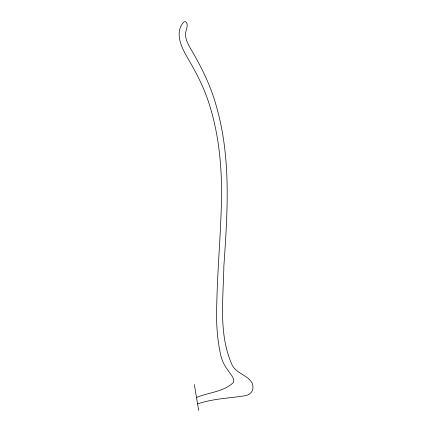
<?xml version="1.0" encoding="UTF-8"?>
<svg xmlns="http://www.w3.org/2000/svg" width="432" height="432" viewBox="0 0 432 432"><rect width="100%" height="100%" fill="white"/><g stroke="black" fill="none" stroke-linecap="round" stroke-linejoin="round"><path stroke-width="0.65" d="M196.495 397.456C208.521 392.429 223.717 391.873 233.426 382.504C234.835 378.2 230.774 374.701 228.717 371.363C225.175 366.703 222.232 361.519 220.855 355.784C217.064 338.882 216.022 321.435 216.778 304.155C217.517 267.872 221.049 231.714 221.562 195.431C221.762 163.231 218.317 130.68 207.911 100.067C202.775 84.888 195.107 70.745 187.051 56.948C181.175 46.888 174.479 32.276 183.67 22.129L185.015 21.6L186.154 22.054C188.195 24.521 186.737 27.918 186.106 30.634C184.394 36.207 186.808 41.812 189.448 46.656C200.264 64.892 210.049 83.894 215.822 104.393C231.422 156.854 227.599 212.198 223.862 266.026C223.371 298.339 218.403 332.942 231.476 363.496C235.062 373.442 247.509 374.528 252.175 383.152A11.297 9.482 -79 0 1 252.952 386.851C253.541 391.365 249.68 394.907 245.489 395.653C229.511 398.304 213.062 398.536 197.581 403.931M194.33 384.512L198.661 410.4"/></g></svg>
